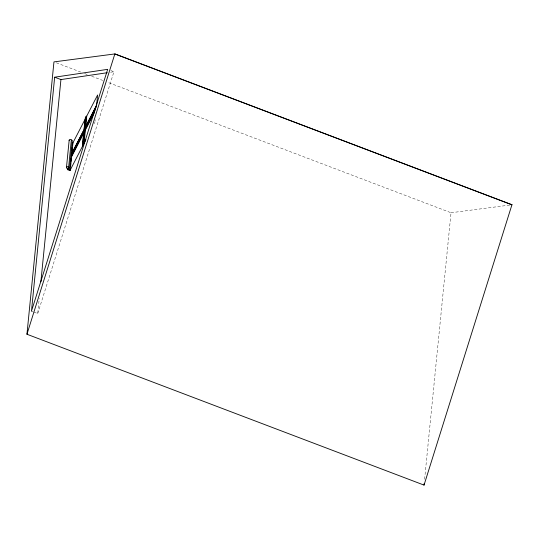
<?xml version="1.0" encoding="UTF-8"?>
<svg xmlns="http://www.w3.org/2000/svg" width="539" height="539" viewBox="0 0 539 539"><rect width="100%" height="100%" fill="white"/><g stroke="black" fill="none" stroke-linecap="round" stroke-linejoin="round"><path stroke-width="0.4" stroke-dasharray="2.69 2.02" d="M33.816 312.068L37.73 313.557L39.226 298.512M95.005 121.376L95.174 119.732M424.611 479.232L451.035 212.75L107.423 82.211M37.73 313.557L113.945 71.734L110.812 70.542M94.177 123.653L94.925 122.205M110.63 72.226L113.945 71.734M451.035 212.75L511.922 204.786M56.312 62.794L80.688 72.051M84.616 73.547L87.763 74.739M91.697 76.235L102.706 80.419M31.464 311.171L33.034 311.764"/><path stroke-width="0.81" d="M511.922 204.82L424.031 485.1L26.95 334.247L53.954 61.897L114.841 53.934L511.949 204.759M54.661 77.192L31.464 311.171L107.672 69.349L54.661 77.192L60.934 79.577L107.315 72.711M40.883 281.803L60.934 79.577M66.459 167.548L69.16 140.322M85.923 139.648L69.949 170.593L67.402 169.623L67.564 167.973M72.981 142.72L70.279 169.953L68.709 169.361L69.619 167.602L68.642 167.231L71.337 139.999A1.145 0.95 5.7 0 0 69.854 139.48A1.145 0.95 5.7 0 0 69.235 140.679M68.709 169.361L68.877 167.71M69.619 167.602L72.32 140.369L71.337 139.999M71.33 155.272L84.037 130.647L84.428 130.795L71.721 155.421L71.33 155.272L71.465 153.918L84.172 129.293L85.297 117.947L85.923 116.741L86.314 116.889L85.189 128.235M69.949 170.593L70.11 168.943M70.36 166.47L70.602 163.991M70.852 161.518L71.175 158.217M71.997 149.963L72.239 147.491M72.489 145.011L72.65 143.361L85.068 119.308L84.003 130.007M82.366 146.541L83.673 133.349L71.586 156.768M95.598 108.251L84.569 129.623L82.993 145.328L82.595 145.18L84.037 130.647M84.724 127.824L84.967 125.392M85.29 122.151L85.526 119.719M85.923 116.741L84.798 128.087L96.11 106.17L95.976 107.517M95.228 109.875L84.96 129.771L83.518 144.304L83.127 144.156L82.595 145.18M84.044 143.286L85.351 130.094L94.736 111.923M86.745 116.053L85.688 126.746L96.191 106.392M96.569 105.671L97.626 94.972L86.314 116.889M424.031 485.1L424.2 483.422M26.95 334.247L114.854 53.9L511.935 204.786M71.916 153.42L83.626 130.734M67.402 169.623L67.981 168.505A1.145 0.95 5.7 0 1 66.533 167.912A1.145 0.95 5.7 0 1 67.153 166.713A1.145 0.95 5.7 0 1 68.642 167.231M84.569 129.623L84.96 129.771M71.465 153.918L71.855 154.066"/></g></svg>
